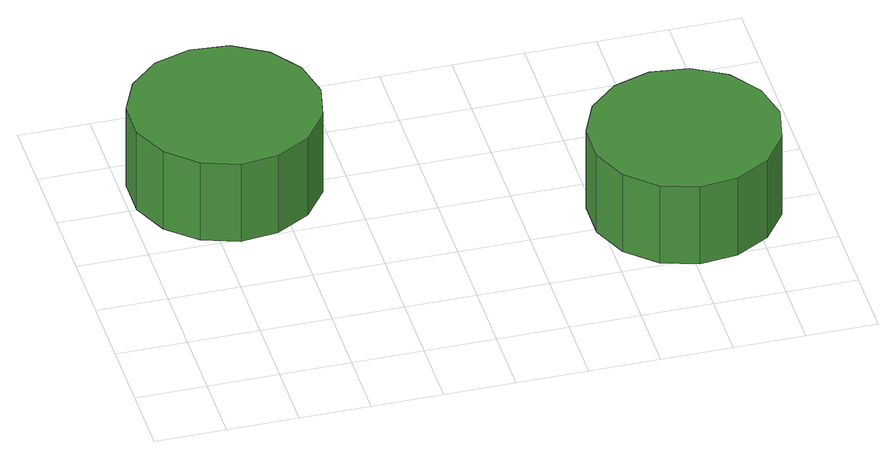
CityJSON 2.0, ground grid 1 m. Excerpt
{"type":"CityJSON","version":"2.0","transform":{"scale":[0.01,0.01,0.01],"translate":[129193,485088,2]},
"CityObjects":{
"tree1":{"type":"SolitaryVegetationObject","attributes":{"function":"something"},"geometry":[{"type":"MultiSurface","lod":"1","boundaries":[[[0,1,2,3,4,5,6,7,8,9,10,11,12,13,14]],[[15,16,17,18,19,20,21,22,23,24,25,26,27,28,29]],[[0,29,28,1]],[[1,28,27,2]],[[2,27,26,3]],[[3,26,25,4]],[[4,25,24,5]],[[5,24,23,6]],[[6,23,22,7]],[[7,22,21,8]],[[8,21,20,9]],[[9,20,19,10]],[[10,19,18,11]],[[11,18,17,12]],[[12,17,16,13]],[[13,16,15,14]],[[14,15,29,0]]]}]},
"tree2":{"type":"SolitaryVegetationObject","attributes":{"function":"something"},"geometry":[{"type":"MultiSurface","lod":"1","boundaries":[[[30,31,32,33,34,35,36,37,38,39,40,41,42,43,44]],[[45,46,47,48,49,50,51,52,53,54,55,56,57,58,59]],[[30,59,58,31]],[[31,58,57,32]],[[32,57,56,33]],[[33,56,55,34]],[[34,55,54,35]],[[35,54,53,36]],[[36,53,52,37]],[[37,52,51,38]],[[38,51,50,39]],[[39,50,49,40]],[[40,49,48,41]],[[41,48,47,42]],[[42,47,46,43]],[[43,46,45,44]],[[44,45,59,30]]]}]}
},
"vertices":[
[272,428,160],[260,482,160],[228,526,160],[180,554,160],[126,559,160],[74,543,160],[33,506,160],[10,456,160],[10,401,160],[33,351,160],[74,314,160],[126,297,160],[180,303,160],[228,330,160],[260,374,160],[260,374,31],[228,330,31],[180,303,31],[126,297,31],[74,314,31],[33,351,31],[10,401,31],[10,456,31],[33,506,31],[74,543,31],[126,559,31],[180,554,31],[228,526,31],[260,482,31],[272,428,31],
[843,192,183],[831,245,183],[799,290,183],[751,317,183],[697,323,183],[645,306,183],[604,269,183],[582,219,183],[582,164,183],[604,114,183],[645,77,183],[697,60,183],[751,66,183],[799,93,183],[831,138,183],[831,138,54],[799,93,54],[751,66,54],[697,60,54],[645,77,54],[604,114,54],[582,164,54],[582,219,54],[604,269,54],[645,306,54],[697,323,54],[751,317,54],[799,290,54],[831,245,54],[843,192,54]
]}
